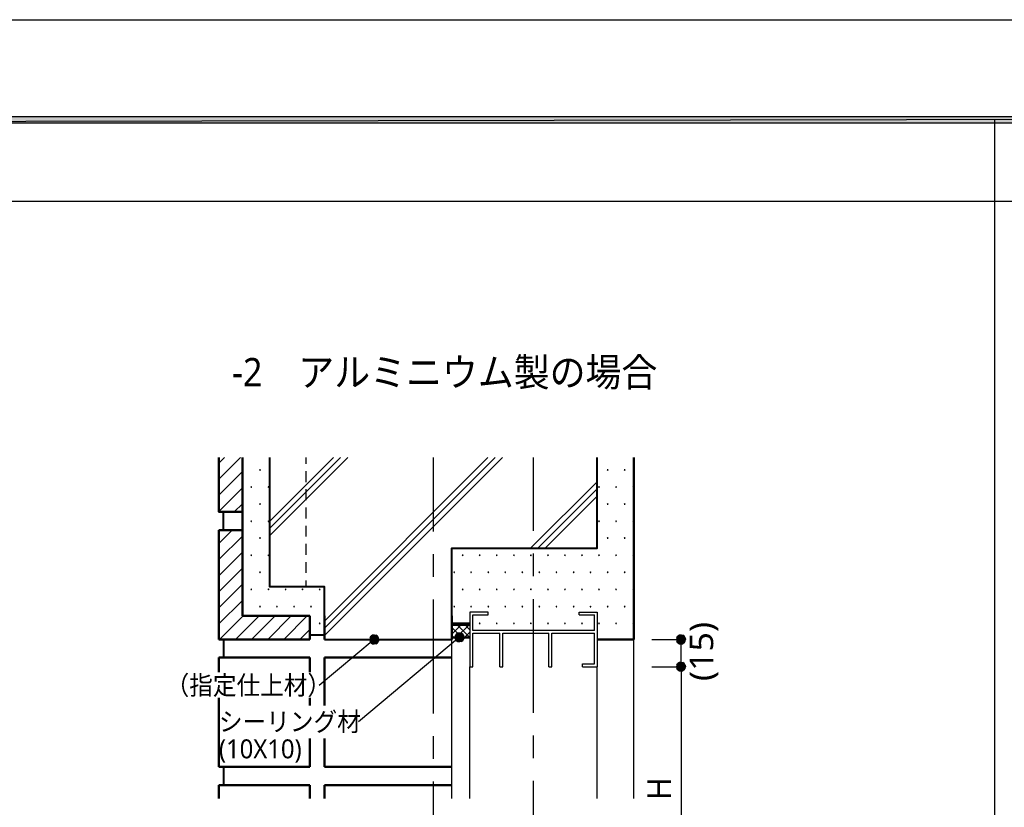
# Model space of a CAD drawing. Header units: millimetres. Extents: x 0 to 420, y 0 to 297.
# Drawn here: x 103 to 211.2, y 210.4 to 297 of the extents above; entities that cross this region are included whole.
import ezdxf
from ezdxf.enums import TextEntityAlignment as Align

# ---------------------------------------------------------------- set-up
doc = ezdxf.new("R2010")
doc.units = ezdxf.units.MM
doc.styles.add('kst32b', font='NotoSansJP-Variable.ttf')

msp = doc.modelspace()

# ---------------------------------------------------------------- hatches: boundary and pattern name
h = msp.add_hatch(color=7)
h.paths.add_polyline_path([(394.17, 285.62), (394.17, 286.32), (26.18, 285.62), (394.17, 285.62)])
h.paths.add_polyline_path([(394.17, 286.32), (26.18, 285.62), (26.18, 286.32), (394.17, 286.32)])
for points in [[(127.53, 247.52), (127.51, 247.5), (127.49, 247.48), (127.51, 247.46), (127.53, 247.44), (127.55, 247.46), (127.57, 247.48), (127.55, 247.5), (127.53, 247.52)], [(129.41, 247.52), (129.39, 247.5), (129.37, 247.48), (129.39, 247.46), (129.41, 247.44), (129.43, 247.46), (129.46, 247.48), (129.43, 247.5), (129.41, 247.52)], [(167.64, 247.52), (167.62, 247.5), (167.6, 247.48), (167.62, 247.46), (167.64, 247.44), (167.66, 247.46), (167.68, 247.48), (167.66, 247.5), (167.64, 247.52)], [(169.5, 247.52), (169.48, 247.5), (169.46, 247.48), (169.48, 247.46), (169.5, 247.44), (169.52, 247.46), (169.55, 247.48), (169.52, 247.5), (169.5, 247.52)], [(128.46, 245.64), (128.44, 245.62), (128.42, 245.6), (128.44, 245.58), (128.46, 245.55), (128.48, 245.58), (128.5, 245.6), (128.48, 245.62), (128.46, 245.64)], [(130.34, 245.64), (130.32, 245.62), (130.3, 245.6), (130.32, 245.58), (130.34, 245.55), (130.37, 245.58), (130.39, 245.6), (130.37, 245.62), (130.34, 245.64)], [(166.69, 245.64), (166.67, 245.62), (166.65, 245.6), (166.67, 245.58), (166.69, 245.55), (166.71, 245.58), (166.73, 245.6), (166.71, 245.62), (166.69, 245.64)], [(168.57, 245.64), (168.55, 245.62), (168.53, 245.6), (168.55, 245.58), (168.57, 245.55), (168.59, 245.58), (168.61, 245.6), (168.59, 245.62), (168.57, 245.64)], [(170.46, 245.64), (170.43, 245.62), (170.41, 245.6), (170.43, 245.58), (170.46, 245.55), (170.48, 245.58), (170.5, 245.6), (170.48, 245.62), (170.46, 245.64)], [(127.53, 243.78), (127.51, 243.76), (127.49, 243.73), (127.51, 243.71), (127.53, 243.69), (127.55, 243.71), (127.57, 243.73), (127.55, 243.76), (127.53, 243.78)], [(129.41, 243.78), (129.39, 243.76), (129.37, 243.73), (129.39, 243.71), (129.41, 243.69), (129.43, 243.71), (129.46, 243.73), (129.43, 243.76), (129.41, 243.78)], [(167.64, 243.78), (167.62, 243.76), (167.6, 243.73), (167.62, 243.71), (167.64, 243.69), (167.66, 243.71), (167.68, 243.73), (167.66, 243.76), (167.64, 243.78)], [(169.5, 243.78), (169.48, 243.76), (169.46, 243.73), (169.48, 243.71), (169.5, 243.69), (169.52, 243.71), (169.55, 243.73), (169.52, 243.76), (169.5, 243.78)], [(128.46, 241.89), (128.44, 241.87), (128.42, 241.85), (128.44, 241.83), (128.46, 241.81), (128.48, 241.83), (128.5, 241.85), (128.48, 241.87), (128.46, 241.89)], [(130.34, 241.89), (130.32, 241.87), (130.3, 241.85), (130.32, 241.83), (130.34, 241.81), (130.37, 241.83), (130.39, 241.85), (130.37, 241.87), (130.34, 241.89)], [(166.69, 241.89), (166.67, 241.87), (166.65, 241.85), (166.67, 241.83), (166.69, 241.81), (166.71, 241.83), (166.73, 241.85), (166.71, 241.87), (166.69, 241.89)], [(168.57, 241.89), (168.55, 241.87), (168.53, 241.85), (168.55, 241.83), (168.57, 241.81), (168.59, 241.83), (168.61, 241.85), (168.59, 241.87), (168.57, 241.89)], [(170.46, 241.89), (170.43, 241.87), (170.41, 241.85), (170.43, 241.83), (170.46, 241.81), (170.48, 241.83), (170.5, 241.85), (170.48, 241.87), (170.46, 241.89)], [(127.53, 240.03), (127.51, 240.01), (127.49, 239.99), (127.51, 239.97), (127.53, 239.95), (127.55, 239.97), (127.57, 239.99), (127.55, 240.01), (127.53, 240.03)], [(129.41, 240.03), (129.39, 240.01), (129.37, 239.99), (129.39, 239.97), (129.41, 239.95), (129.43, 239.97), (129.46, 239.99), (129.43, 240.01), (129.41, 240.03)], [(167.64, 240.03), (167.62, 240.01), (167.6, 239.99), (167.62, 239.97), (167.64, 239.95), (167.66, 239.97), (167.68, 239.99), (167.66, 240.01), (167.64, 240.03)], [(169.5, 240.03), (169.48, 240.01), (169.46, 239.99), (169.48, 239.97), (169.5, 239.95), (169.52, 239.97), (169.55, 239.99), (169.52, 240.01), (169.5, 240.03)], [(128.46, 238.15), (128.44, 238.12), (128.42, 238.1), (128.44, 238.08), (128.46, 238.06), (128.48, 238.08), (128.5, 238.1), (128.48, 238.12), (128.46, 238.15)], [(130.34, 238.15), (130.32, 238.12), (130.3, 238.1), (130.32, 238.08), (130.34, 238.06), (130.37, 238.08), (130.39, 238.1), (130.37, 238.12), (130.34, 238.15)], [(151.7, 238.15), (151.68, 238.12), (151.66, 238.1), (151.68, 238.08), (151.7, 238.06), (151.72, 238.08), (151.74, 238.1), (151.72, 238.12), (151.7, 238.15)], [(153.56, 238.15), (153.54, 238.12), (153.52, 238.1), (153.54, 238.08), (153.56, 238.06), (153.59, 238.08), (153.61, 238.1), (153.59, 238.12), (153.56, 238.15)], [(155.45, 238.15), (155.43, 238.12), (155.41, 238.1), (155.43, 238.08), (155.45, 238.06), (155.47, 238.08), (155.49, 238.1), (155.47, 238.12), (155.45, 238.15)], [(157.33, 238.15), (157.31, 238.12), (157.29, 238.1), (157.31, 238.08), (157.33, 238.06), (157.35, 238.08), (157.37, 238.1), (157.35, 238.12), (157.33, 238.15)], [(159.19, 238.15), (159.17, 238.12), (159.15, 238.1), (159.17, 238.08), (159.19, 238.06), (159.22, 238.08), (159.24, 238.1), (159.22, 238.12), (159.19, 238.15)], [(161.08, 238.15), (161.06, 238.12), (161.04, 238.1), (161.06, 238.08), (161.08, 238.06), (161.1, 238.08), (161.12, 238.1), (161.1, 238.12), (161.08, 238.15)], [(162.94, 238.15), (162.92, 238.12), (162.9, 238.1), (162.92, 238.08), (162.94, 238.06), (162.96, 238.08), (162.98, 238.1), (162.96, 238.12), (162.94, 238.15)], [(164.82, 238.15), (164.8, 238.12), (164.78, 238.1), (164.8, 238.08), (164.82, 238.06), (164.85, 238.08), (164.87, 238.1), (164.85, 238.12), (164.82, 238.15)], [(166.69, 238.15), (166.67, 238.12), (166.65, 238.1), (166.67, 238.08), (166.69, 238.06), (166.71, 238.08), (166.73, 238.1), (166.71, 238.12), (166.69, 238.15)], [(168.57, 238.15), (168.55, 238.12), (168.53, 238.1), (168.55, 238.08), (168.57, 238.06), (168.59, 238.08), (168.61, 238.1), (168.59, 238.12), (168.57, 238.15)], [(170.46, 238.15), (170.43, 238.12), (170.41, 238.1), (170.43, 238.08), (170.46, 238.06), (170.48, 238.08), (170.5, 238.1), (170.48, 238.12), (170.46, 238.15)], [(127.53, 236.28), (127.51, 236.26), (127.49, 236.24), (127.51, 236.22), (127.53, 236.2), (127.55, 236.22), (127.57, 236.24), (127.55, 236.26), (127.53, 236.28)], [(129.41, 236.28), (129.39, 236.26), (129.37, 236.24), (129.39, 236.22), (129.41, 236.2), (129.43, 236.22), (129.46, 236.24), (129.43, 236.26), (129.41, 236.28)], [(150.77, 236.28), (150.75, 236.26), (150.73, 236.24), (150.75, 236.22), (150.77, 236.2), (150.79, 236.22), (150.81, 236.24), (150.79, 236.26), (150.77, 236.28)], [(152.63, 236.28), (152.61, 236.26), (152.59, 236.24), (152.61, 236.22), (152.63, 236.2), (152.65, 236.22), (152.68, 236.24), (152.65, 236.26), (152.63, 236.28)], [(154.52, 236.28), (154.5, 236.26), (154.47, 236.24), (154.5, 236.22), (154.52, 236.2), (154.54, 236.22), (154.56, 236.24), (154.54, 236.26), (154.52, 236.28)], [(156.38, 236.28), (156.36, 236.26), (156.34, 236.24), (156.36, 236.22), (156.38, 236.2), (156.4, 236.22), (156.42, 236.24), (156.4, 236.26), (156.38, 236.28)], [(158.26, 236.28), (158.24, 236.26), (158.22, 236.24), (158.24, 236.22), (158.26, 236.2), (158.28, 236.22), (158.31, 236.24), (158.28, 236.26), (158.26, 236.28)], [(160.13, 236.28), (160.1, 236.26), (160.08, 236.24), (160.1, 236.22), (160.13, 236.2), (160.15, 236.22), (160.17, 236.24), (160.15, 236.26), (160.13, 236.28)], [(162.01, 236.28), (161.99, 236.26), (161.97, 236.24), (161.99, 236.22), (162.01, 236.2), (162.03, 236.22), (162.05, 236.24), (162.03, 236.26), (162.01, 236.28)], [(163.89, 236.28), (163.87, 236.26), (163.85, 236.24), (163.87, 236.22), (163.89, 236.2), (163.91, 236.22), (163.94, 236.24), (163.91, 236.26), (163.89, 236.28)], [(165.76, 236.28), (165.73, 236.26), (165.71, 236.24), (165.73, 236.22), (165.76, 236.2), (165.78, 236.22), (165.8, 236.24), (165.78, 236.26), (165.76, 236.28)], [(167.64, 236.28), (167.62, 236.26), (167.6, 236.24), (167.62, 236.22), (167.64, 236.2), (167.66, 236.22), (167.68, 236.24), (167.66, 236.26), (167.64, 236.28)], [(169.5, 236.28), (169.48, 236.26), (169.46, 236.24), (169.48, 236.22), (169.5, 236.2), (169.52, 236.22), (169.55, 236.24), (169.52, 236.26), (169.5, 236.28)], [(128.46, 234.4), (128.44, 234.38), (128.42, 234.36), (128.44, 234.34), (128.46, 234.32), (128.48, 234.34), (128.5, 234.36), (128.48, 234.38), (128.46, 234.4)], [(130.34, 234.4), (130.32, 234.38), (130.3, 234.36), (130.32, 234.34), (130.34, 234.32), (130.37, 234.34), (130.39, 234.36), (130.37, 234.38), (130.34, 234.4)], [(132.23, 234.4), (132.21, 234.38), (132.19, 234.36), (132.21, 234.34), (132.23, 234.32), (132.25, 234.34), (132.27, 234.36), (132.25, 234.38), (132.23, 234.4)], [(134.09, 234.4), (134.07, 234.38), (134.05, 234.36), (134.07, 234.34), (134.09, 234.32), (134.11, 234.34), (134.13, 234.36), (134.11, 234.38), (134.09, 234.4)], [(135.97, 234.4), (135.95, 234.38), (135.93, 234.36), (135.95, 234.34), (135.97, 234.32), (136, 234.34), (136.02, 234.36), (136, 234.38), (135.97, 234.4)], [(151.7, 234.4), (151.68, 234.38), (151.66, 234.36), (151.68, 234.34), (151.7, 234.32), (151.72, 234.34), (151.74, 234.36), (151.72, 234.38), (151.7, 234.4)], [(153.56, 234.4), (153.54, 234.38), (153.52, 234.36), (153.54, 234.34), (153.56, 234.32), (153.59, 234.34), (153.61, 234.36), (153.59, 234.38), (153.56, 234.4)], [(155.45, 234.4), (155.43, 234.38), (155.41, 234.36), (155.43, 234.34), (155.45, 234.32), (155.47, 234.34), (155.49, 234.36), (155.47, 234.38), (155.45, 234.4)], [(157.33, 234.4), (157.31, 234.38), (157.29, 234.36), (157.31, 234.34), (157.33, 234.32), (157.35, 234.34), (157.37, 234.36), (157.35, 234.38), (157.33, 234.4)], [(159.19, 234.4), (159.17, 234.38), (159.15, 234.36), (159.17, 234.34), (159.19, 234.32), (159.22, 234.34), (159.24, 234.36), (159.22, 234.38), (159.19, 234.4)], [(161.08, 234.4), (161.06, 234.38), (161.04, 234.36), (161.06, 234.34), (161.08, 234.32), (161.1, 234.34), (161.12, 234.36), (161.1, 234.38), (161.08, 234.4)], [(162.94, 234.4), (162.92, 234.38), (162.9, 234.36), (162.92, 234.34), (162.94, 234.32), (162.96, 234.34), (162.98, 234.36), (162.96, 234.38), (162.94, 234.4)], [(164.82, 234.4), (164.8, 234.38), (164.78, 234.36), (164.8, 234.34), (164.82, 234.32), (164.85, 234.34), (164.87, 234.36), (164.85, 234.38), (164.82, 234.4)], [(166.69, 234.4), (166.67, 234.38), (166.65, 234.36), (166.67, 234.34), (166.69, 234.32), (166.71, 234.34), (166.73, 234.36), (166.71, 234.38), (166.69, 234.4)], [(168.57, 234.4), (168.55, 234.38), (168.53, 234.36), (168.55, 234.34), (168.57, 234.32), (168.59, 234.34), (168.61, 234.36), (168.59, 234.38), (168.57, 234.4)], [(170.46, 234.4), (170.43, 234.38), (170.41, 234.36), (170.43, 234.34), (170.46, 234.32), (170.48, 234.34), (170.5, 234.36), (170.48, 234.38), (170.46, 234.4)], [(127.53, 232.52), (127.51, 232.49), (127.49, 232.47), (127.51, 232.45), (127.53, 232.43), (127.55, 232.45), (127.57, 232.47), (127.55, 232.49), (127.53, 232.52)], [(129.41, 232.52), (129.39, 232.49), (129.37, 232.47), (129.39, 232.45), (129.41, 232.43), (129.43, 232.45), (129.46, 232.47), (129.43, 232.49), (129.41, 232.52)], [(131.28, 232.52), (131.25, 232.49), (131.23, 232.47), (131.25, 232.45), (131.28, 232.43), (131.3, 232.45), (131.32, 232.47), (131.3, 232.49), (131.28, 232.52)], [(133.16, 232.52), (133.14, 232.49), (133.12, 232.47), (133.14, 232.45), (133.16, 232.43), (133.18, 232.45), (133.2, 232.47), (133.18, 232.49), (133.16, 232.52)], [(135.02, 232.52), (135, 232.49), (134.98, 232.47), (135, 232.45), (135.02, 232.43), (135.04, 232.45), (135.06, 232.47), (135.04, 232.49), (135.02, 232.52)], [(150.77, 232.52), (150.75, 232.49), (150.73, 232.47), (150.75, 232.45), (150.77, 232.43), (150.79, 232.45), (150.81, 232.47), (150.79, 232.49), (150.77, 232.52)], [(152.63, 232.52), (152.61, 232.49), (152.59, 232.47), (152.61, 232.45), (152.63, 232.43), (152.65, 232.45), (152.68, 232.47), (152.65, 232.49), (152.63, 232.52)], [(154.52, 232.52), (154.5, 232.49), (154.47, 232.47), (154.5, 232.45), (154.52, 232.43), (154.54, 232.45), (154.56, 232.47), (154.54, 232.49), (154.52, 232.52)], [(156.38, 232.52), (156.36, 232.49), (156.34, 232.47), (156.36, 232.45), (156.38, 232.43), (156.4, 232.45), (156.42, 232.47), (156.4, 232.49), (156.38, 232.52)], [(158.26, 232.52), (158.24, 232.49), (158.22, 232.47), (158.24, 232.45), (158.26, 232.43), (158.28, 232.45), (158.31, 232.47), (158.28, 232.49), (158.26, 232.52)], [(160.13, 232.52), (160.1, 232.49), (160.08, 232.47), (160.1, 232.45), (160.13, 232.43), (160.15, 232.45), (160.17, 232.47), (160.15, 232.49), (160.13, 232.52)], [(162.01, 232.52), (161.99, 232.49), (161.97, 232.47), (161.99, 232.45), (162.01, 232.43), (162.03, 232.45), (162.05, 232.47), (162.03, 232.49), (162.01, 232.52)], [(163.89, 232.52), (163.87, 232.49), (163.85, 232.47), (163.87, 232.45), (163.89, 232.43), (163.91, 232.45), (163.94, 232.47), (163.91, 232.49), (163.89, 232.52)], [(165.76, 232.52), (165.73, 232.49), (165.71, 232.47), (165.73, 232.45), (165.76, 232.43), (165.78, 232.45), (165.8, 232.47), (165.78, 232.49), (165.76, 232.52)], [(167.64, 232.52), (167.62, 232.49), (167.6, 232.47), (167.62, 232.45), (167.64, 232.43), (167.66, 232.45), (167.68, 232.47), (167.66, 232.49), (167.64, 232.52)], [(169.5, 232.52), (169.48, 232.49), (169.46, 232.47), (169.48, 232.45), (169.5, 232.43), (169.52, 232.45), (169.55, 232.47), (169.52, 232.49), (169.5, 232.52)], [(135.97, 230.65), (135.95, 230.63), (135.93, 230.61), (135.95, 230.59), (135.97, 230.57), (136, 230.59), (136.02, 230.61), (136, 230.63), (135.97, 230.65)], [(153.56, 230.65), (153.54, 230.63), (153.52, 230.61), (153.54, 230.59), (153.56, 230.57), (153.59, 230.59), (153.61, 230.61), (153.59, 230.63), (153.56, 230.65)], [(155.45, 230.65), (155.43, 230.63), (155.41, 230.61), (155.43, 230.59), (155.45, 230.57), (155.47, 230.59), (155.49, 230.61), (155.47, 230.63), (155.45, 230.65)], [(157.33, 230.65), (157.31, 230.63), (157.29, 230.61), (157.31, 230.59), (157.33, 230.57), (157.35, 230.59), (157.37, 230.61), (157.35, 230.63), (157.33, 230.65)], [(159.19, 230.65), (159.17, 230.63), (159.15, 230.61), (159.17, 230.59), (159.19, 230.57), (159.22, 230.59), (159.24, 230.61), (159.22, 230.63), (159.19, 230.65)], [(161.08, 230.65), (161.06, 230.63), (161.04, 230.61), (161.06, 230.59), (161.08, 230.57), (161.1, 230.59), (161.12, 230.61), (161.1, 230.63), (161.08, 230.65)], [(162.94, 230.65), (162.92, 230.63), (162.9, 230.61), (162.92, 230.59), (162.94, 230.57), (162.96, 230.59), (162.98, 230.61), (162.96, 230.63), (162.94, 230.65)], [(164.82, 230.65), (164.8, 230.63), (164.78, 230.61), (164.8, 230.59), (164.82, 230.57), (164.85, 230.59), (164.87, 230.61), (164.85, 230.63), (164.82, 230.65)], [(166.69, 230.65), (166.67, 230.63), (166.65, 230.61), (166.67, 230.59), (166.69, 230.57), (166.71, 230.59), (166.73, 230.61), (166.71, 230.63), (166.69, 230.65)], [(168.57, 230.65), (168.55, 230.63), (168.53, 230.61), (168.55, 230.59), (168.57, 230.57), (168.59, 230.59), (168.61, 230.61), (168.59, 230.63), (168.57, 230.65)], [(170.46, 230.65), (170.43, 230.63), (170.41, 230.61), (170.43, 230.59), (170.46, 230.57), (170.48, 230.59), (170.5, 230.61), (170.48, 230.63), (170.46, 230.65)], [(142.43, 229.04), (142.32, 229.21), (141.96, 228.85), (142.43, 229.04)], [(151.83, 229.3), (151.72, 229.45), (151.36, 229.11), (151.83, 229.3)], [(175.54, 228.39), (175.73, 228.37), (175.73, 228.85), (175.54, 228.39)], [(175.54, 225.4), (175.73, 225.36), (175.73, 225.85), (175.54, 225.4)]]:
    msp.add_hatch(color=7).paths.add_polyline_path(points)
h = msp.add_hatch(color=7)
h.paths.add_polyline_path([(151.17, 229.55), (151, 229.45), (151.36, 229.11), (151.17, 229.55)])
h.paths.add_polyline_path([(151, 229.45), (151.36, 229.11), (150.9, 229.3), (151, 229.45)])
h.paths.add_polyline_path([(151.36, 229.11), (150.9, 229.3), (150.85, 229.11), (151.36, 229.11)])
h = msp.add_hatch(color=7)
h.paths.add_polyline_path([(151.72, 229.45), (151.55, 229.55), (151.36, 229.11), (151.72, 229.45)])
h.paths.add_polyline_path([(151.55, 229.55), (151.36, 229.11), (151.36, 229.59), (151.55, 229.55)])
h.paths.add_polyline_path([(151.36, 229.11), (151.36, 229.59), (151.17, 229.55), (151.36, 229.11)])
h = msp.add_hatch(color=7)
h.paths.add_polyline_path([(141.77, 229.32), (141.63, 229.21), (141.96, 228.85), (141.77, 229.32)])
h.paths.add_polyline_path([(141.63, 229.21), (141.96, 228.85), (141.52, 229.04), (141.63, 229.21)])
h.paths.add_polyline_path([(141.96, 228.85), (141.52, 229.04), (141.48, 228.85), (141.96, 228.85)])
h = msp.add_hatch(color=7)
h.paths.add_polyline_path([(141.48, 228.85), (141.52, 228.66), (141.96, 228.85), (141.48, 228.85)])
h.paths.add_polyline_path([(141.52, 228.66), (141.96, 228.85), (141.63, 228.49), (141.52, 228.66)])
h.paths.add_polyline_path([(141.96, 228.85), (141.63, 228.49), (141.77, 228.39), (141.96, 228.85)])
h = msp.add_hatch(color=7)
h.paths.add_polyline_path([(142.32, 229.21), (142.16, 229.32), (141.96, 228.85), (142.32, 229.21)])
h.paths.add_polyline_path([(142.16, 229.32), (141.96, 228.85), (141.96, 229.36), (142.16, 229.32)])
h.paths.add_polyline_path([(141.96, 228.85), (141.96, 229.36), (141.77, 229.32), (141.96, 228.85)])
h = msp.add_hatch(color=7)
h.paths.add_polyline_path([(141.77, 228.39), (141.96, 228.37), (141.96, 228.85), (141.77, 228.39)])
h.paths.add_polyline_path([(141.96, 228.37), (141.96, 228.85), (142.16, 228.39), (141.96, 228.37)])
h.paths.add_polyline_path([(141.96, 228.85), (142.16, 228.39), (142.32, 228.49), (141.96, 228.85)])
h = msp.add_hatch(color=7)
h.paths.add_polyline_path([(142.32, 228.49), (142.43, 228.66), (141.96, 228.85), (142.32, 228.49)])
h.paths.add_polyline_path([(142.43, 228.66), (141.96, 228.85), (142.47, 228.85), (142.43, 228.66)])
h.paths.add_polyline_path([(141.96, 228.85), (142.47, 228.85), (142.43, 229.04), (141.96, 228.85)])
h = msp.add_hatch(color=7)
h.paths.add_polyline_path([(150.85, 229.11), (150.9, 228.92), (151.36, 229.11), (150.85, 229.11)])
h.paths.add_polyline_path([(150.9, 228.92), (151.36, 229.11), (151, 228.75), (150.9, 228.92)])
h.paths.add_polyline_path([(151.36, 229.11), (151, 228.75), (151.17, 228.64), (151.36, 229.11)])
h = msp.add_hatch(color=7)
h.paths.add_polyline_path([(151.17, 228.64), (151.36, 228.6), (151.36, 229.11), (151.17, 228.64)])
h.paths.add_polyline_path([(151.36, 228.6), (151.36, 229.11), (151.55, 228.64), (151.36, 228.6)])
h.paths.add_polyline_path([(151.36, 229.11), (151.55, 228.64), (151.72, 228.75), (151.36, 229.11)])
h = msp.add_hatch(color=7)
h.paths.add_polyline_path([(151.72, 228.75), (151.83, 228.92), (151.36, 229.11), (151.72, 228.75)])
h.paths.add_polyline_path([(151.83, 228.92), (151.36, 229.11), (151.87, 229.11), (151.83, 228.92)])
h.paths.add_polyline_path([(151.36, 229.11), (151.87, 229.11), (151.83, 229.3), (151.36, 229.11)])
h = msp.add_hatch(color=7)
h.paths.add_polyline_path([(175.54, 229.32), (175.37, 229.21), (175.73, 228.85), (175.54, 229.32)])
h.paths.add_polyline_path([(175.37, 229.21), (175.73, 228.85), (175.26, 229.04), (175.37, 229.21)])
h.paths.add_polyline_path([(175.73, 228.85), (175.26, 229.04), (175.22, 228.85), (175.73, 228.85)])
h = msp.add_hatch(color=7)
h.paths.add_polyline_path([(175.22, 228.85), (175.26, 228.66), (175.73, 228.85), (175.22, 228.85)])
h.paths.add_polyline_path([(175.26, 228.66), (175.73, 228.85), (175.37, 228.49), (175.26, 228.66)])
h.paths.add_polyline_path([(175.73, 228.85), (175.37, 228.49), (175.54, 228.39), (175.73, 228.85)])
h = msp.add_hatch(color=7)
h.paths.add_polyline_path([(176.06, 229.21), (175.92, 229.32), (175.73, 228.85), (176.06, 229.21)])
h.paths.add_polyline_path([(175.92, 229.32), (175.73, 228.85), (175.73, 229.36), (175.92, 229.32)])
h.paths.add_polyline_path([(175.73, 228.85), (175.73, 229.36), (175.54, 229.32), (175.73, 228.85)])
h = msp.add_hatch(color=7)
h.paths.add_polyline_path([(176.17, 228.66), (176.21, 228.85), (175.73, 228.85), (176.17, 228.66)])
h.paths.add_polyline_path([(176.21, 228.85), (175.73, 228.85), (176.17, 229.04), (176.21, 228.85)])
h.paths.add_polyline_path([(175.73, 228.85), (176.17, 229.04), (176.06, 229.21), (175.73, 228.85)])
h = msp.add_hatch(color=7)
h.paths.add_polyline_path([(175.73, 228.37), (175.92, 228.39), (175.73, 228.85), (175.73, 228.37)])
h.paths.add_polyline_path([(175.92, 228.39), (175.73, 228.85), (176.06, 228.49), (175.92, 228.39)])
h.paths.add_polyline_path([(175.73, 228.85), (176.06, 228.49), (176.17, 228.66), (175.73, 228.85)])
h = msp.add_hatch(color=7)
h.paths.add_polyline_path([(175.54, 226.31), (175.37, 226.21), (175.73, 225.85), (175.54, 226.31)])
h.paths.add_polyline_path([(175.37, 226.21), (175.73, 225.85), (175.26, 226.04), (175.37, 226.21)])
h.paths.add_polyline_path([(175.73, 225.85), (175.26, 226.04), (175.22, 225.85), (175.73, 225.85)])
h = msp.add_hatch(color=7)
h.paths.add_polyline_path([(176.06, 226.21), (175.92, 226.31), (175.73, 225.85), (176.06, 226.21)])
h.paths.add_polyline_path([(175.92, 226.31), (175.73, 225.85), (175.73, 226.36), (175.92, 226.31)])
h.paths.add_polyline_path([(175.73, 225.85), (175.73, 226.36), (175.54, 226.31), (175.73, 225.85)])
h = msp.add_hatch(color=7)
h.paths.add_polyline_path([(175.22, 225.85), (175.26, 225.66), (175.73, 225.85), (175.22, 225.85)])
h.paths.add_polyline_path([(175.26, 225.66), (175.73, 225.85), (175.37, 225.51), (175.26, 225.66)])
h.paths.add_polyline_path([(175.73, 225.85), (175.37, 225.51), (175.54, 225.4), (175.73, 225.85)])
h = msp.add_hatch(color=7)
h.paths.add_polyline_path([(176.17, 225.66), (176.21, 225.85), (175.73, 225.85), (176.17, 225.66)])
h.paths.add_polyline_path([(176.21, 225.85), (175.73, 225.85), (176.17, 226.04), (176.21, 225.85)])
h.paths.add_polyline_path([(175.73, 225.85), (176.17, 226.04), (176.06, 226.21), (175.73, 225.85)])
h = msp.add_hatch(color=7)
h.paths.add_polyline_path([(175.73, 225.36), (175.92, 225.4), (175.73, 225.85), (175.73, 225.36)])
h.paths.add_polyline_path([(175.92, 225.4), (175.73, 225.85), (176.06, 225.51), (175.92, 225.4)])
h.paths.add_polyline_path([(175.73, 225.85), (176.06, 225.51), (176.17, 225.66), (175.73, 225.85)])

# ---------------------------------------------------------------- linework, layer by layer
at = {"lineweight": 13}
msp.add_lwpolyline([(0.19, 0), (0.19, 296.97), (420.16, 296.97), (420.16, 0)], close=True, dxfattribs=at)
at = {"lineweight": 0}
for points in [[(394.17, 285.62), (394.17, 286.32), (26.18, 285.62)], [(394.17, 286.32), (26.18, 285.62), (26.18, 286.32)], [(127.53, 247.52), (127.51, 247.5), (127.49, 247.48), (127.51, 247.46), (127.53, 247.44), (127.55, 247.46), (127.57, 247.48), (127.55, 247.5)], [(129.41, 247.52), (129.39, 247.5), (129.37, 247.48), (129.39, 247.46), (129.41, 247.44), (129.43, 247.46), (129.46, 247.48), (129.43, 247.5)], [(167.64, 247.52), (167.62, 247.5), (167.6, 247.48), (167.62, 247.46), (167.64, 247.44), (167.66, 247.46), (167.68, 247.48), (167.66, 247.5)], [(169.5, 247.52), (169.48, 247.5), (169.46, 247.48), (169.48, 247.46), (169.5, 247.44), (169.52, 247.46), (169.55, 247.48), (169.52, 247.5)], [(128.46, 245.64), (128.44, 245.62), (128.42, 245.6), (128.44, 245.58), (128.46, 245.55), (128.48, 245.58), (128.5, 245.6), (128.48, 245.62)], [(130.34, 245.64), (130.32, 245.62), (130.3, 245.6), (130.32, 245.58), (130.34, 245.55), (130.37, 245.58), (130.39, 245.6), (130.37, 245.62)], [(166.69, 245.64), (166.67, 245.62), (166.65, 245.6), (166.67, 245.58), (166.69, 245.55), (166.71, 245.58), (166.73, 245.6), (166.71, 245.62)], [(168.57, 245.64), (168.55, 245.62), (168.53, 245.6), (168.55, 245.58), (168.57, 245.55), (168.59, 245.58), (168.61, 245.6), (168.59, 245.62)], [(170.46, 245.64), (170.43, 245.62), (170.41, 245.6), (170.43, 245.58), (170.46, 245.55), (170.48, 245.58), (170.5, 245.6), (170.48, 245.62)], [(127.53, 243.78), (127.51, 243.76), (127.49, 243.73), (127.51, 243.71), (127.53, 243.69), (127.55, 243.71), (127.57, 243.73), (127.55, 243.76)], [(129.41, 243.78), (129.39, 243.76), (129.37, 243.73), (129.39, 243.71), (129.41, 243.69), (129.43, 243.71), (129.46, 243.73), (129.43, 243.76)], [(167.64, 243.78), (167.62, 243.76), (167.6, 243.73), (167.62, 243.71), (167.64, 243.69), (167.66, 243.71), (167.68, 243.73), (167.66, 243.76)], [(169.5, 243.78), (169.48, 243.76), (169.46, 243.73), (169.48, 243.71), (169.5, 243.69), (169.52, 243.71), (169.55, 243.73), (169.52, 243.76)], [(128.46, 241.89), (128.44, 241.87), (128.42, 241.85), (128.44, 241.83), (128.46, 241.81), (128.48, 241.83), (128.5, 241.85), (128.48, 241.87)], [(130.34, 241.89), (130.32, 241.87), (130.3, 241.85), (130.32, 241.83), (130.34, 241.81), (130.37, 241.83), (130.39, 241.85), (130.37, 241.87)], [(166.69, 241.89), (166.67, 241.87), (166.65, 241.85), (166.67, 241.83), (166.69, 241.81), (166.71, 241.83), (166.73, 241.85), (166.71, 241.87)], [(168.57, 241.89), (168.55, 241.87), (168.53, 241.85), (168.55, 241.83), (168.57, 241.81), (168.59, 241.83), (168.61, 241.85), (168.59, 241.87)], [(170.46, 241.89), (170.43, 241.87), (170.41, 241.85), (170.43, 241.83), (170.46, 241.81), (170.48, 241.83), (170.5, 241.85), (170.48, 241.87)], [(127.53, 240.03), (127.51, 240.01), (127.49, 239.99), (127.51, 239.97), (127.53, 239.95), (127.55, 239.97), (127.57, 239.99), (127.55, 240.01)], [(129.41, 240.03), (129.39, 240.01), (129.37, 239.99), (129.39, 239.97), (129.41, 239.95), (129.43, 239.97), (129.46, 239.99), (129.43, 240.01)], [(167.64, 240.03), (167.62, 240.01), (167.6, 239.99), (167.62, 239.97), (167.64, 239.95), (167.66, 239.97), (167.68, 239.99), (167.66, 240.01)], [(169.5, 240.03), (169.48, 240.01), (169.46, 239.99), (169.48, 239.97), (169.5, 239.95), (169.52, 239.97), (169.55, 239.99), (169.52, 240.01)], [(128.46, 238.15), (128.44, 238.12), (128.42, 238.1), (128.44, 238.08), (128.46, 238.06), (128.48, 238.08), (128.5, 238.1), (128.48, 238.12)], [(130.34, 238.15), (130.32, 238.12), (130.3, 238.1), (130.32, 238.08), (130.34, 238.06), (130.37, 238.08), (130.39, 238.1), (130.37, 238.12)], [(151.7, 238.15), (151.68, 238.12), (151.66, 238.1), (151.68, 238.08), (151.7, 238.06), (151.72, 238.08), (151.74, 238.1), (151.72, 238.12)], [(153.56, 238.15), (153.54, 238.12), (153.52, 238.1), (153.54, 238.08), (153.56, 238.06), (153.59, 238.08), (153.61, 238.1), (153.59, 238.12)], [(155.45, 238.15), (155.43, 238.12), (155.41, 238.1), (155.43, 238.08), (155.45, 238.06), (155.47, 238.08), (155.49, 238.1), (155.47, 238.12)], [(157.33, 238.15), (157.31, 238.12), (157.29, 238.1), (157.31, 238.08), (157.33, 238.06), (157.35, 238.08), (157.37, 238.1), (157.35, 238.12)], [(159.19, 238.15), (159.17, 238.12), (159.15, 238.1), (159.17, 238.08), (159.19, 238.06), (159.22, 238.08), (159.24, 238.1), (159.22, 238.12)], [(161.08, 238.15), (161.06, 238.12), (161.04, 238.1), (161.06, 238.08), (161.08, 238.06), (161.1, 238.08), (161.12, 238.1), (161.1, 238.12)], [(162.94, 238.15), (162.92, 238.12), (162.9, 238.1), (162.92, 238.08), (162.94, 238.06), (162.96, 238.08), (162.98, 238.1), (162.96, 238.12)], [(164.82, 238.15), (164.8, 238.12), (164.78, 238.1), (164.8, 238.08), (164.82, 238.06), (164.85, 238.08), (164.87, 238.1), (164.85, 238.12)], [(166.69, 238.15), (166.67, 238.12), (166.65, 238.1), (166.67, 238.08), (166.69, 238.06), (166.71, 238.08), (166.73, 238.1), (166.71, 238.12)], [(168.57, 238.15), (168.55, 238.12), (168.53, 238.1), (168.55, 238.08), (168.57, 238.06), (168.59, 238.08), (168.61, 238.1), (168.59, 238.12)], [(170.46, 238.15), (170.43, 238.12), (170.41, 238.1), (170.43, 238.08), (170.46, 238.06), (170.48, 238.08), (170.5, 238.1), (170.48, 238.12)], [(127.53, 236.28), (127.51, 236.26), (127.49, 236.24), (127.51, 236.22), (127.53, 236.2), (127.55, 236.22), (127.57, 236.24), (127.55, 236.26)], [(129.41, 236.28), (129.39, 236.26), (129.37, 236.24), (129.39, 236.22), (129.41, 236.2), (129.43, 236.22), (129.46, 236.24), (129.43, 236.26)], [(150.77, 236.28), (150.75, 236.26), (150.73, 236.24), (150.75, 236.22), (150.77, 236.2), (150.79, 236.22), (150.81, 236.24), (150.79, 236.26)], [(152.63, 236.28), (152.61, 236.26), (152.59, 236.24), (152.61, 236.22), (152.63, 236.2), (152.65, 236.22), (152.68, 236.24), (152.65, 236.26)], [(154.52, 236.28), (154.5, 236.26), (154.47, 236.24), (154.5, 236.22), (154.52, 236.2), (154.54, 236.22), (154.56, 236.24), (154.54, 236.26)], [(156.38, 236.28), (156.36, 236.26), (156.34, 236.24), (156.36, 236.22), (156.38, 236.2), (156.4, 236.22), (156.42, 236.24), (156.4, 236.26)], [(158.26, 236.28), (158.24, 236.26), (158.22, 236.24), (158.24, 236.22), (158.26, 236.2), (158.28, 236.22), (158.31, 236.24), (158.28, 236.26)], [(160.13, 236.28), (160.1, 236.26), (160.08, 236.24), (160.1, 236.22), (160.13, 236.2), (160.15, 236.22), (160.17, 236.24), (160.15, 236.26)], [(162.01, 236.28), (161.99, 236.26), (161.97, 236.24), (161.99, 236.22), (162.01, 236.2), (162.03, 236.22), (162.05, 236.24), (162.03, 236.26)], [(163.89, 236.28), (163.87, 236.26), (163.85, 236.24), (163.87, 236.22), (163.89, 236.2), (163.91, 236.22), (163.94, 236.24), (163.91, 236.26)], [(165.76, 236.28), (165.73, 236.26), (165.71, 236.24), (165.73, 236.22), (165.76, 236.2), (165.78, 236.22), (165.8, 236.24), (165.78, 236.26)], [(167.64, 236.28), (167.62, 236.26), (167.6, 236.24), (167.62, 236.22), (167.64, 236.2), (167.66, 236.22), (167.68, 236.24), (167.66, 236.26)], [(169.5, 236.28), (169.48, 236.26), (169.46, 236.24), (169.48, 236.22), (169.5, 236.2), (169.52, 236.22), (169.55, 236.24), (169.52, 236.26)], [(128.46, 234.4), (128.44, 234.38), (128.42, 234.36), (128.44, 234.34), (128.46, 234.32), (128.48, 234.34), (128.5, 234.36), (128.48, 234.38)], [(130.34, 234.4), (130.32, 234.38), (130.3, 234.36), (130.32, 234.34), (130.34, 234.32), (130.37, 234.34), (130.39, 234.36), (130.37, 234.38)], [(132.23, 234.4), (132.21, 234.38), (132.19, 234.36), (132.21, 234.34), (132.23, 234.32), (132.25, 234.34), (132.27, 234.36), (132.25, 234.38)], [(134.09, 234.4), (134.07, 234.38), (134.05, 234.36), (134.07, 234.34), (134.09, 234.32), (134.11, 234.34), (134.13, 234.36), (134.11, 234.38)], [(135.97, 234.4), (135.95, 234.38), (135.93, 234.36), (135.95, 234.34), (135.97, 234.32), (136, 234.34), (136.02, 234.36), (136, 234.38)], [(151.7, 234.4), (151.68, 234.38), (151.66, 234.36), (151.68, 234.34), (151.7, 234.32), (151.72, 234.34), (151.74, 234.36), (151.72, 234.38)], [(153.56, 234.4), (153.54, 234.38), (153.52, 234.36), (153.54, 234.34), (153.56, 234.32), (153.59, 234.34), (153.61, 234.36), (153.59, 234.38)], [(155.45, 234.4), (155.43, 234.38), (155.41, 234.36), (155.43, 234.34), (155.45, 234.32), (155.47, 234.34), (155.49, 234.36), (155.47, 234.38)], [(157.33, 234.4), (157.31, 234.38), (157.29, 234.36), (157.31, 234.34), (157.33, 234.32), (157.35, 234.34), (157.37, 234.36), (157.35, 234.38)], [(159.19, 234.4), (159.17, 234.38), (159.15, 234.36), (159.17, 234.34), (159.19, 234.32), (159.22, 234.34), (159.24, 234.36), (159.22, 234.38)], [(161.08, 234.4), (161.06, 234.38), (161.04, 234.36), (161.06, 234.34), (161.08, 234.32), (161.1, 234.34), (161.12, 234.36), (161.1, 234.38)], [(162.94, 234.4), (162.92, 234.38), (162.9, 234.36), (162.92, 234.34), (162.94, 234.32), (162.96, 234.34), (162.98, 234.36), (162.96, 234.38)], [(164.82, 234.4), (164.8, 234.38), (164.78, 234.36), (164.8, 234.34), (164.82, 234.32), (164.85, 234.34), (164.87, 234.36), (164.85, 234.38)], [(166.69, 234.4), (166.67, 234.38), (166.65, 234.36), (166.67, 234.34), (166.69, 234.32), (166.71, 234.34), (166.73, 234.36), (166.71, 234.38)], [(168.57, 234.4), (168.55, 234.38), (168.53, 234.36), (168.55, 234.34), (168.57, 234.32), (168.59, 234.34), (168.61, 234.36), (168.59, 234.38)], [(170.46, 234.4), (170.43, 234.38), (170.41, 234.36), (170.43, 234.34), (170.46, 234.32), (170.48, 234.34), (170.5, 234.36), (170.48, 234.38)], [(127.53, 232.52), (127.51, 232.49), (127.49, 232.47), (127.51, 232.45), (127.53, 232.43), (127.55, 232.45), (127.57, 232.47), (127.55, 232.49)], [(129.41, 232.52), (129.39, 232.49), (129.37, 232.47), (129.39, 232.45), (129.41, 232.43), (129.43, 232.45), (129.46, 232.47), (129.43, 232.49)], [(131.28, 232.52), (131.25, 232.49), (131.23, 232.47), (131.25, 232.45), (131.28, 232.43), (131.3, 232.45), (131.32, 232.47), (131.3, 232.49)], [(133.16, 232.52), (133.14, 232.49), (133.12, 232.47), (133.14, 232.45), (133.16, 232.43), (133.18, 232.45), (133.2, 232.47), (133.18, 232.49)], [(135.02, 232.52), (135, 232.49), (134.98, 232.47), (135, 232.45), (135.02, 232.43), (135.04, 232.45), (135.06, 232.47), (135.04, 232.49)], [(150.77, 232.52), (150.75, 232.49), (150.73, 232.47), (150.75, 232.45), (150.77, 232.43), (150.79, 232.45), (150.81, 232.47), (150.79, 232.49)], [(152.63, 232.52), (152.61, 232.49), (152.59, 232.47), (152.61, 232.45), (152.63, 232.43), (152.65, 232.45), (152.68, 232.47), (152.65, 232.49)], [(154.52, 232.52), (154.5, 232.49), (154.47, 232.47), (154.5, 232.45), (154.52, 232.43), (154.54, 232.45), (154.56, 232.47), (154.54, 232.49)], [(156.38, 232.52), (156.36, 232.49), (156.34, 232.47), (156.36, 232.45), (156.38, 232.43), (156.4, 232.45), (156.42, 232.47), (156.4, 232.49)], [(158.26, 232.52), (158.24, 232.49), (158.22, 232.47), (158.24, 232.45), (158.26, 232.43), (158.28, 232.45), (158.31, 232.47), (158.28, 232.49)], [(160.13, 232.52), (160.1, 232.49), (160.08, 232.47), (160.1, 232.45), (160.13, 232.43), (160.15, 232.45), (160.17, 232.47), (160.15, 232.49)], [(162.01, 232.52), (161.99, 232.49), (161.97, 232.47), (161.99, 232.45), (162.01, 232.43), (162.03, 232.45), (162.05, 232.47), (162.03, 232.49)], [(163.89, 232.52), (163.87, 232.49), (163.85, 232.47), (163.87, 232.45), (163.89, 232.43), (163.91, 232.45), (163.94, 232.47), (163.91, 232.49)], [(165.76, 232.52), (165.73, 232.49), (165.71, 232.47), (165.73, 232.45), (165.76, 232.43), (165.78, 232.45), (165.8, 232.47), (165.78, 232.49)], [(167.64, 232.52), (167.62, 232.49), (167.6, 232.47), (167.62, 232.45), (167.64, 232.43), (167.66, 232.45), (167.68, 232.47), (167.66, 232.49)], [(169.5, 232.52), (169.48, 232.49), (169.46, 232.47), (169.48, 232.45), (169.5, 232.43), (169.52, 232.45), (169.55, 232.47), (169.52, 232.49)], [(135.97, 230.65), (135.95, 230.63), (135.93, 230.61), (135.95, 230.59), (135.97, 230.57), (136, 230.59), (136.02, 230.61), (136, 230.63)], [(153.56, 230.65), (153.54, 230.63), (153.52, 230.61), (153.54, 230.59), (153.56, 230.57), (153.59, 230.59), (153.61, 230.61), (153.59, 230.63)], [(155.45, 230.65), (155.43, 230.63), (155.41, 230.61), (155.43, 230.59), (155.45, 230.57), (155.47, 230.59), (155.49, 230.61), (155.47, 230.63)], [(157.33, 230.65), (157.31, 230.63), (157.29, 230.61), (157.31, 230.59), (157.33, 230.57), (157.35, 230.59), (157.37, 230.61), (157.35, 230.63)], [(159.19, 230.65), (159.17, 230.63), (159.15, 230.61), (159.17, 230.59), (159.19, 230.57), (159.22, 230.59), (159.24, 230.61), (159.22, 230.63)], [(161.08, 230.65), (161.06, 230.63), (161.04, 230.61), (161.06, 230.59), (161.08, 230.57), (161.1, 230.59), (161.12, 230.61), (161.1, 230.63)], [(162.94, 230.65), (162.92, 230.63), (162.9, 230.61), (162.92, 230.59), (162.94, 230.57), (162.96, 230.59), (162.98, 230.61), (162.96, 230.63)], [(164.82, 230.65), (164.8, 230.63), (164.78, 230.61), (164.8, 230.59), (164.82, 230.57), (164.85, 230.59), (164.87, 230.61), (164.85, 230.63)], [(166.69, 230.65), (166.67, 230.63), (166.65, 230.61), (166.67, 230.59), (166.69, 230.57), (166.71, 230.59), (166.73, 230.61), (166.71, 230.63)], [(168.57, 230.65), (168.55, 230.63), (168.53, 230.61), (168.55, 230.59), (168.57, 230.57), (168.59, 230.59), (168.61, 230.61), (168.59, 230.63)], [(170.46, 230.65), (170.43, 230.63), (170.41, 230.61), (170.43, 230.59), (170.46, 230.57), (170.48, 230.59), (170.5, 230.61), (170.48, 230.63)], [(151.17, 229.55), (151, 229.45), (151.36, 229.11)], [(151.36, 229.11), (151.36, 229.59), (151.17, 229.55)], [(151.55, 229.55), (151.36, 229.11), (151.36, 229.59)], [(151.72, 229.45), (151.55, 229.55), (151.36, 229.11)], [(141.96, 228.85), (141.52, 229.04), (141.48, 228.85)], [(141.48, 228.85), (141.52, 228.66), (141.96, 228.85)], [(141.63, 229.21), (141.96, 228.85), (141.52, 229.04)], [(141.52, 228.66), (141.96, 228.85), (141.63, 228.49)], [(141.77, 229.32), (141.63, 229.21), (141.96, 228.85)], [(141.96, 228.85), (141.63, 228.49), (141.77, 228.39)], [(141.96, 228.85), (141.96, 229.36), (141.77, 229.32)], [(141.77, 228.39), (141.96, 228.37), (141.96, 228.85)], [(142.16, 229.32), (141.96, 228.85), (141.96, 229.36)], [(142.32, 229.21), (142.16, 229.32), (141.96, 228.85)], [(142.43, 229.04), (142.32, 229.21), (141.96, 228.85)], [(141.96, 228.85), (142.47, 228.85), (142.43, 229.04)], [(141.96, 228.37), (141.96, 228.85), (142.16, 228.39)], [(141.96, 228.85), (142.16, 228.39), (142.32, 228.49)], [(142.32, 228.49), (142.43, 228.66), (141.96, 228.85)], [(142.43, 228.66), (141.96, 228.85), (142.47, 228.85)], [(151.36, 229.11), (150.9, 229.3), (150.85, 229.11)], [(150.85, 229.11), (150.9, 228.92), (151.36, 229.11)], [(151, 229.45), (151.36, 229.11), (150.9, 229.3)], [(150.9, 228.92), (151.36, 229.11), (151, 228.75)], [(151.36, 229.11), (151, 228.75), (151.17, 228.64)], [(151.17, 228.64), (151.36, 228.6), (151.36, 229.11)], [(151.83, 229.3), (151.72, 229.45), (151.36, 229.11)], [(151.36, 229.11), (151.87, 229.11), (151.83, 229.3)], [(151.36, 228.6), (151.36, 229.11), (151.55, 228.64)], [(151.36, 229.11), (151.55, 228.64), (151.72, 228.75)], [(151.72, 228.75), (151.83, 228.92), (151.36, 229.11)], [(151.83, 228.92), (151.36, 229.11), (151.87, 229.11)], [(175.73, 228.85), (175.26, 229.04), (175.22, 228.85)], [(175.22, 228.85), (175.26, 228.66), (175.73, 228.85)], [(175.37, 229.21), (175.73, 228.85), (175.26, 229.04)], [(175.26, 228.66), (175.73, 228.85), (175.37, 228.49)], [(175.54, 229.32), (175.37, 229.21), (175.73, 228.85)], [(175.73, 228.85), (175.37, 228.49), (175.54, 228.39)], [(175.73, 228.85), (175.73, 229.36), (175.54, 229.32)], [(175.54, 228.39), (175.73, 228.37), (175.73, 228.85)], [(175.92, 229.32), (175.73, 228.85), (175.73, 229.36)], [(176.06, 229.21), (175.92, 229.32), (175.73, 228.85)], [(175.73, 228.85), (176.17, 229.04), (176.06, 229.21)], [(176.21, 228.85), (175.73, 228.85), (176.17, 229.04)], [(175.73, 228.37), (175.92, 228.39), (175.73, 228.85)], [(175.92, 228.39), (175.73, 228.85), (176.06, 228.49)], [(175.73, 228.85), (176.06, 228.49), (176.17, 228.66)], [(176.17, 228.66), (176.21, 228.85), (175.73, 228.85)], [(175.54, 226.31), (175.37, 226.21), (175.73, 225.85)], [(175.73, 225.85), (175.73, 226.36), (175.54, 226.31)], [(175.92, 226.31), (175.73, 225.85), (175.73, 226.36)], [(176.06, 226.21), (175.92, 226.31), (175.73, 225.85)], [(175.73, 225.85), (175.26, 226.04), (175.22, 225.85)], [(175.22, 225.85), (175.26, 225.66), (175.73, 225.85)], [(175.37, 226.21), (175.73, 225.85), (175.26, 226.04)], [(175.26, 225.66), (175.73, 225.85), (175.37, 225.51)], [(175.73, 225.85), (175.37, 225.51), (175.54, 225.4)], [(175.54, 225.4), (175.73, 225.36), (175.73, 225.85)], [(175.73, 225.85), (176.17, 226.04), (176.06, 226.21)], [(176.21, 225.85), (175.73, 225.85), (176.17, 226.04)], [(175.73, 225.36), (175.92, 225.4), (175.73, 225.85)], [(175.92, 225.4), (175.73, 225.85), (176.06, 225.51)], [(175.73, 225.85), (176.06, 225.51), (176.17, 225.66)], [(176.17, 225.66), (176.21, 225.85), (175.73, 225.85)]]:
    msp.add_lwpolyline(points, close=True, dxfattribs=at)
at = {"lineweight": 13}
for points in [[(210.16, 285.98), (210.16, 46)], [(394.17, 276.99), (26.18, 276.99)], [(124.9, 248.24), (125.52, 248.86)], [(124.9, 246.46), (127.28, 248.86)], [(130.49, 240.28), (139.07, 248.86)], [(130.49, 241.87), (137.48, 248.86)], [(130.49, 241.09), (138.28, 248.86)], [(134.49, 248.16), (134.49, 248.86)], [(136.5, 229.28), (156.06, 248.86)], [(136.5, 230.86), (154.47, 248.86)], [(136.5, 230.08), (155.28, 248.86)], [(148.48, 240.73), (148.48, 248.86)], [(159.49, 240.79), (159.49, 248.86)], [(124.9, 244.71), (127.49, 247.31)], [(134.49, 246.15), (134.49, 247.35)], [(159.17, 238.87), (166.5, 246.19)], [(124.9, 242.93), (127.49, 245.53)], [(134.49, 244.16), (134.49, 245.36)], [(159.96, 238.87), (166.5, 245.39)], [(126.58, 242.87), (127.49, 243.76)], [(160.76, 238.87), (166.5, 244.6)], [(134.49, 242.15), (134.49, 243.35)], [(124.9, 239.39), (126.34, 240.86)], [(134.49, 240.16), (134.49, 241.36)], [(124.9, 237.64), (127.49, 240.22)], [(134.49, 238.15), (134.49, 239.35)], [(124.9, 235.86), (127.49, 238.46)], [(148.48, 235.73), (148.48, 238.23)], [(159.49, 235.8), (159.49, 238.29)], [(134.49, 236.16), (134.49, 237.36)], [(124.9, 234.1), (127.49, 236.69)], [(124.9, 232.33), (127.49, 234.93)], [(134.49, 234.65), (134.49, 235.35)], [(124.9, 230.57), (127.49, 233.15)], [(148.48, 220.73), (148.48, 233.24)], [(159.49, 220.79), (159.49, 233.3)], [(154.5, 231.86), (152.48, 231.86), (152.48, 225.85), (152.8, 225.85), (152.8, 229.55)], [(154.5, 231.56), (154.5, 231.86)], [(164.49, 231.56), (164.49, 231.86)], [(164.49, 231.86), (166.5, 231.86), (166.5, 225.85)], [(124.97, 228.85), (127.55, 231.46)], [(126.72, 228.85), (129.33, 231.46)], [(128.5, 228.85), (131.09, 231.46)], [(130.26, 228.85), (132.86, 231.46)], [(132.04, 228.85), (134.62, 231.46)], [(166.2, 229.85), (152.8, 229.85), (152.8, 231.56), (154.5, 231.56)], [(164.49, 231.56), (166.2, 231.56)], [(166.2, 229.85), (166.2, 231.56)], [(133.79, 228.85), (134.9, 229.95)], [(150.5, 230.31), (150.64, 230.46)], [(150.5, 229.43), (151.53, 230.46)], [(151.6, 229.07), (150.5, 230.17)], [(151, 229.07), (152.42, 230.46)], [(152.48, 229.07), (151.09, 230.46)], [(151.89, 229.07), (152.48, 229.66)], [(152.48, 229.93), (151.96, 230.46)], [(152.8, 229.55), (155.79, 229.55)], [(155.79, 225.85), (155.79, 229.55)], [(155.79, 225.85), (156.1, 225.85), (156.1, 229.55), (161.18, 229.55)], [(161.18, 225.85), (161.18, 229.55)], [(161.5, 225.85), (161.5, 229.55)], [(161.5, 229.55), (166.2, 229.55)], [(164.89, 226.17), (166.2, 226.17), (166.2, 229.55)], [(141.96, 228.85), (135.93, 223.8)], [(151.36, 229.11), (140.25, 219.79)], [(150.71, 229.07), (150.5, 229.28)], [(150.5, 211.39), (150.5, 228.85)], [(170.5, 211.39), (170.5, 228.85)], [(172.51, 228.85), (175.73, 228.85)], [(175.73, 225.85), (175.73, 228.85)], [(152.48, 211.39), (152.48, 225.85)], [(161.18, 225.85), (161.5, 225.85)], [(164.89, 225.85), (164.89, 226.17)], [(164.89, 225.85), (166.5, 225.85)], [(166.5, 211.39), (166.5, 225.85)], [(175.73, 225.85), (175.73, 195.18), (172.51, 195.18)], [(172.51, 225.85), (175.73, 225.85)], [(148.48, 215.73), (148.48, 218.23)], [(159.49, 215.79), (159.49, 218.29)], [(159.49, 200.79), (159.49, 213.3)], [(148.48, 200.72), (148.48, 213.23)]]:
    msp.add_lwpolyline(points, dxfattribs=at)
at = {"lineweight": 30}
for points in [[(127.49, 242.87), (124.9, 242.87), (124.9, 248.86)], [(127.49, 242.87), (127.49, 248.86)], [(166.5, 228.85), (170.5, 228.85), (170.5, 248.86)], [(127.49, 242.87), (127.49, 240.86)], [(124.9, 228.85), (124.9, 240.86)], [(124.9, 240.86), (127.49, 240.86)], [(127.49, 231.46), (127.49, 240.86)], [(127.49, 231.46), (134.9, 231.46)], [(134.9, 228.85), (134.9, 231.46)], [(136.5, 228.85), (136.5, 231.46)], [(150.5, 231.46), (150.5, 228.85)], [(150.5, 230.61), (152.48, 230.61)], [(150.5, 230.46), (152.48, 230.46)], [(124.9, 228.85), (134.9, 228.85)], [(150.5, 229.07), (152.48, 229.07)], [(124.9, 226.86), (134.9, 226.86)], [(124.9, 225.26), (124.9, 226.86)], [(134.9, 226.86), (134.9, 225.59)], [(134.9, 226.86), (134.9, 225.26)], [(136.5, 226.86), (136.5, 225.59)], [(136.5, 226.86), (150.5, 226.86)], [(136.5, 226.86), (136.5, 221.59)], [(124.9, 214.86), (124.9, 222.42)], [(134.9, 222.42), (134.9, 221.59)], [(134.9, 217.97), (134.9, 214.86)], [(136.5, 217.97), (136.5, 214.86)], [(124.9, 214.86), (134.9, 214.86)], [(136.5, 214.86), (150.5, 214.86)], [(124.9, 211.39), (124.9, 212.85)], [(124.9, 212.85), (134.9, 212.85)], [(134.9, 212.85), (134.9, 211.39)], [(136.5, 212.85), (150.5, 212.85)], [(136.5, 212.85), (136.5, 211.39)]]:
    msp.add_lwpolyline(points, dxfattribs=at)
at = {"lineweight": 25}
for points in [[(136.5, 228.85), (136.5, 234.65), (130.49, 234.65), (130.49, 248.86)], [(150.5, 231.46), (150.5, 238.87), (166.5, 238.87), (166.5, 248.86)], [(125.39, 240.86), (125.39, 242.87)], [(136.5, 228.85), (136.5, 234.65)], [(125.39, 228.85), (125.39, 226.86)], [(134.9, 229.36), (136.5, 229.36)], [(136.5, 228.85), (150.5, 228.85)], [(125.39, 214.86), (125.39, 212.85)]]:
    msp.add_lwpolyline(points, dxfattribs=at)

# ---------------------------------------------------------------- texts
at = {"style": 'kst32b'}
for s, height, p, p2 in [('-2\u3000アルミニウム製の場合', 3.1187, (126.32, 256.67), (173.1, 256.67)), ('(15)', 2.599, (179.24, 224.28), (179.24, 230.78)), ('（指定仕上材）', 2.079, (119.04, 222.78), (137.23, 222.78)), ('シーリング材', 2.079, (124.9, 218.78), (140.5, 218.78)), ('(10X10)', 2.079, (124.9, 215.79), (134, 215.79))]:
    msp.add_text(s, height=height, dxfattribs=at).set_placement(p, p2, align=Align.FIT)
msp.add_text('H', height=2.6, rotation=90, dxfattribs=at).set_placement((174.6, 211.2))

doc.saveas('drawing.dxf')
